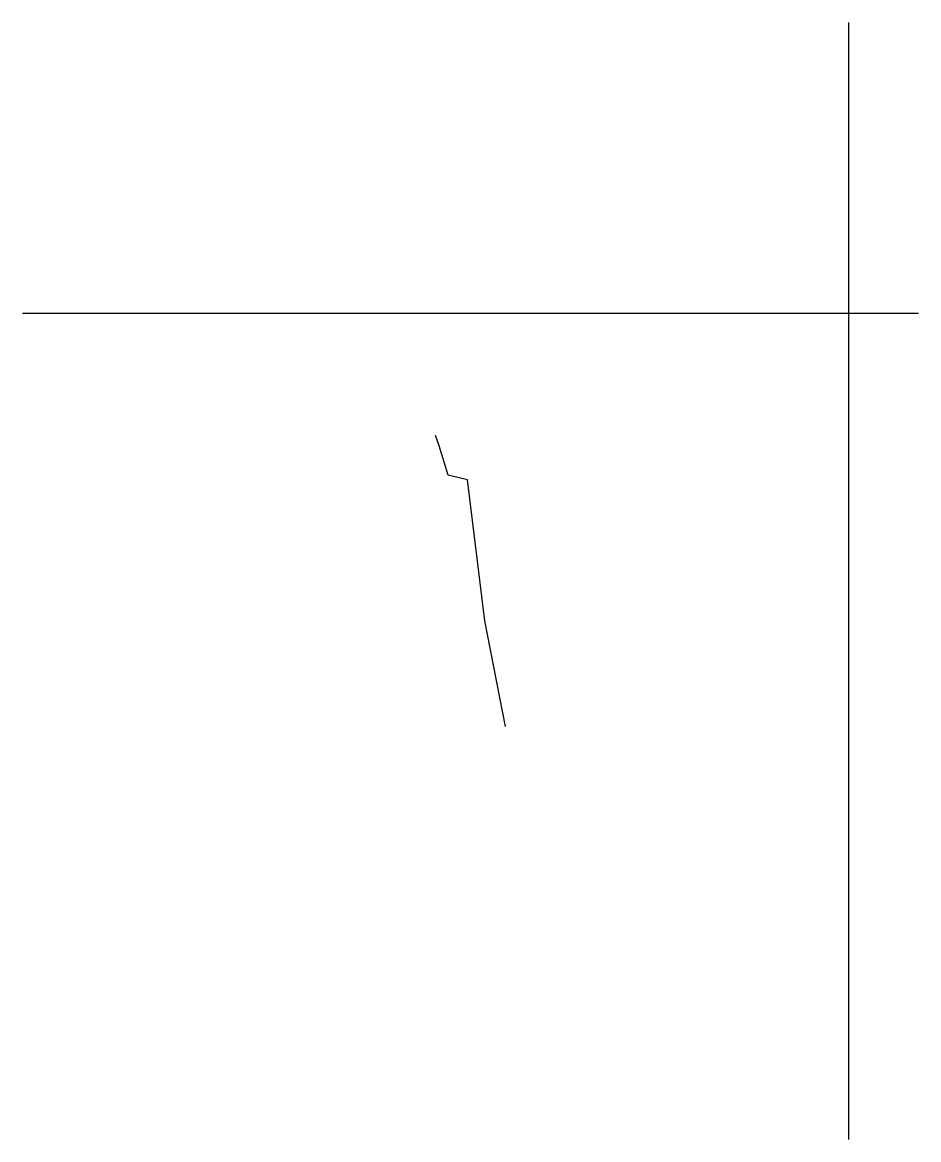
# Model space of a CAD drawing. Extents: x 0 to 108, y 0 to 135.
import ezdxf

# ---------------------------------------------------------------- set-up
doc = ezdxf.new("R2010")
doc.units = 0
doc.layers.add('CentreLine', color=5, linetype='CONTINUOUS')
doc.layers.add('Grid', color=7, linetype='CONTINUOUS')

msp = doc.modelspace()

# ---------------------------------------------------------------- linework, layer by layer
at = {"layer": 'CentreLine'}
for p, q in [((50.45, 83.95, 9.4), (50, 85.19)), ((51.53, 80.41, 10.75), (50.45, 83.95, 9.4)), ((53.88, 79.82, 7.64), (51.53, 80.41, 10.75)), ((55.97, 62.79, 4.31), (53.88, 79.82, 7.64)), ((58.46, 50, 4.08), (55.97, 62.79, 4.31))]:
    msp.add_line(p, q, dxfattribs=at)
at = {"layer": 'Grid'}
for p, q in [((100, 0), (100, 135.19)), ((0, 100), (108.46, 100))]:
    msp.add_line(p, q, dxfattribs=at)

doc.saveas('drawing.dxf')
